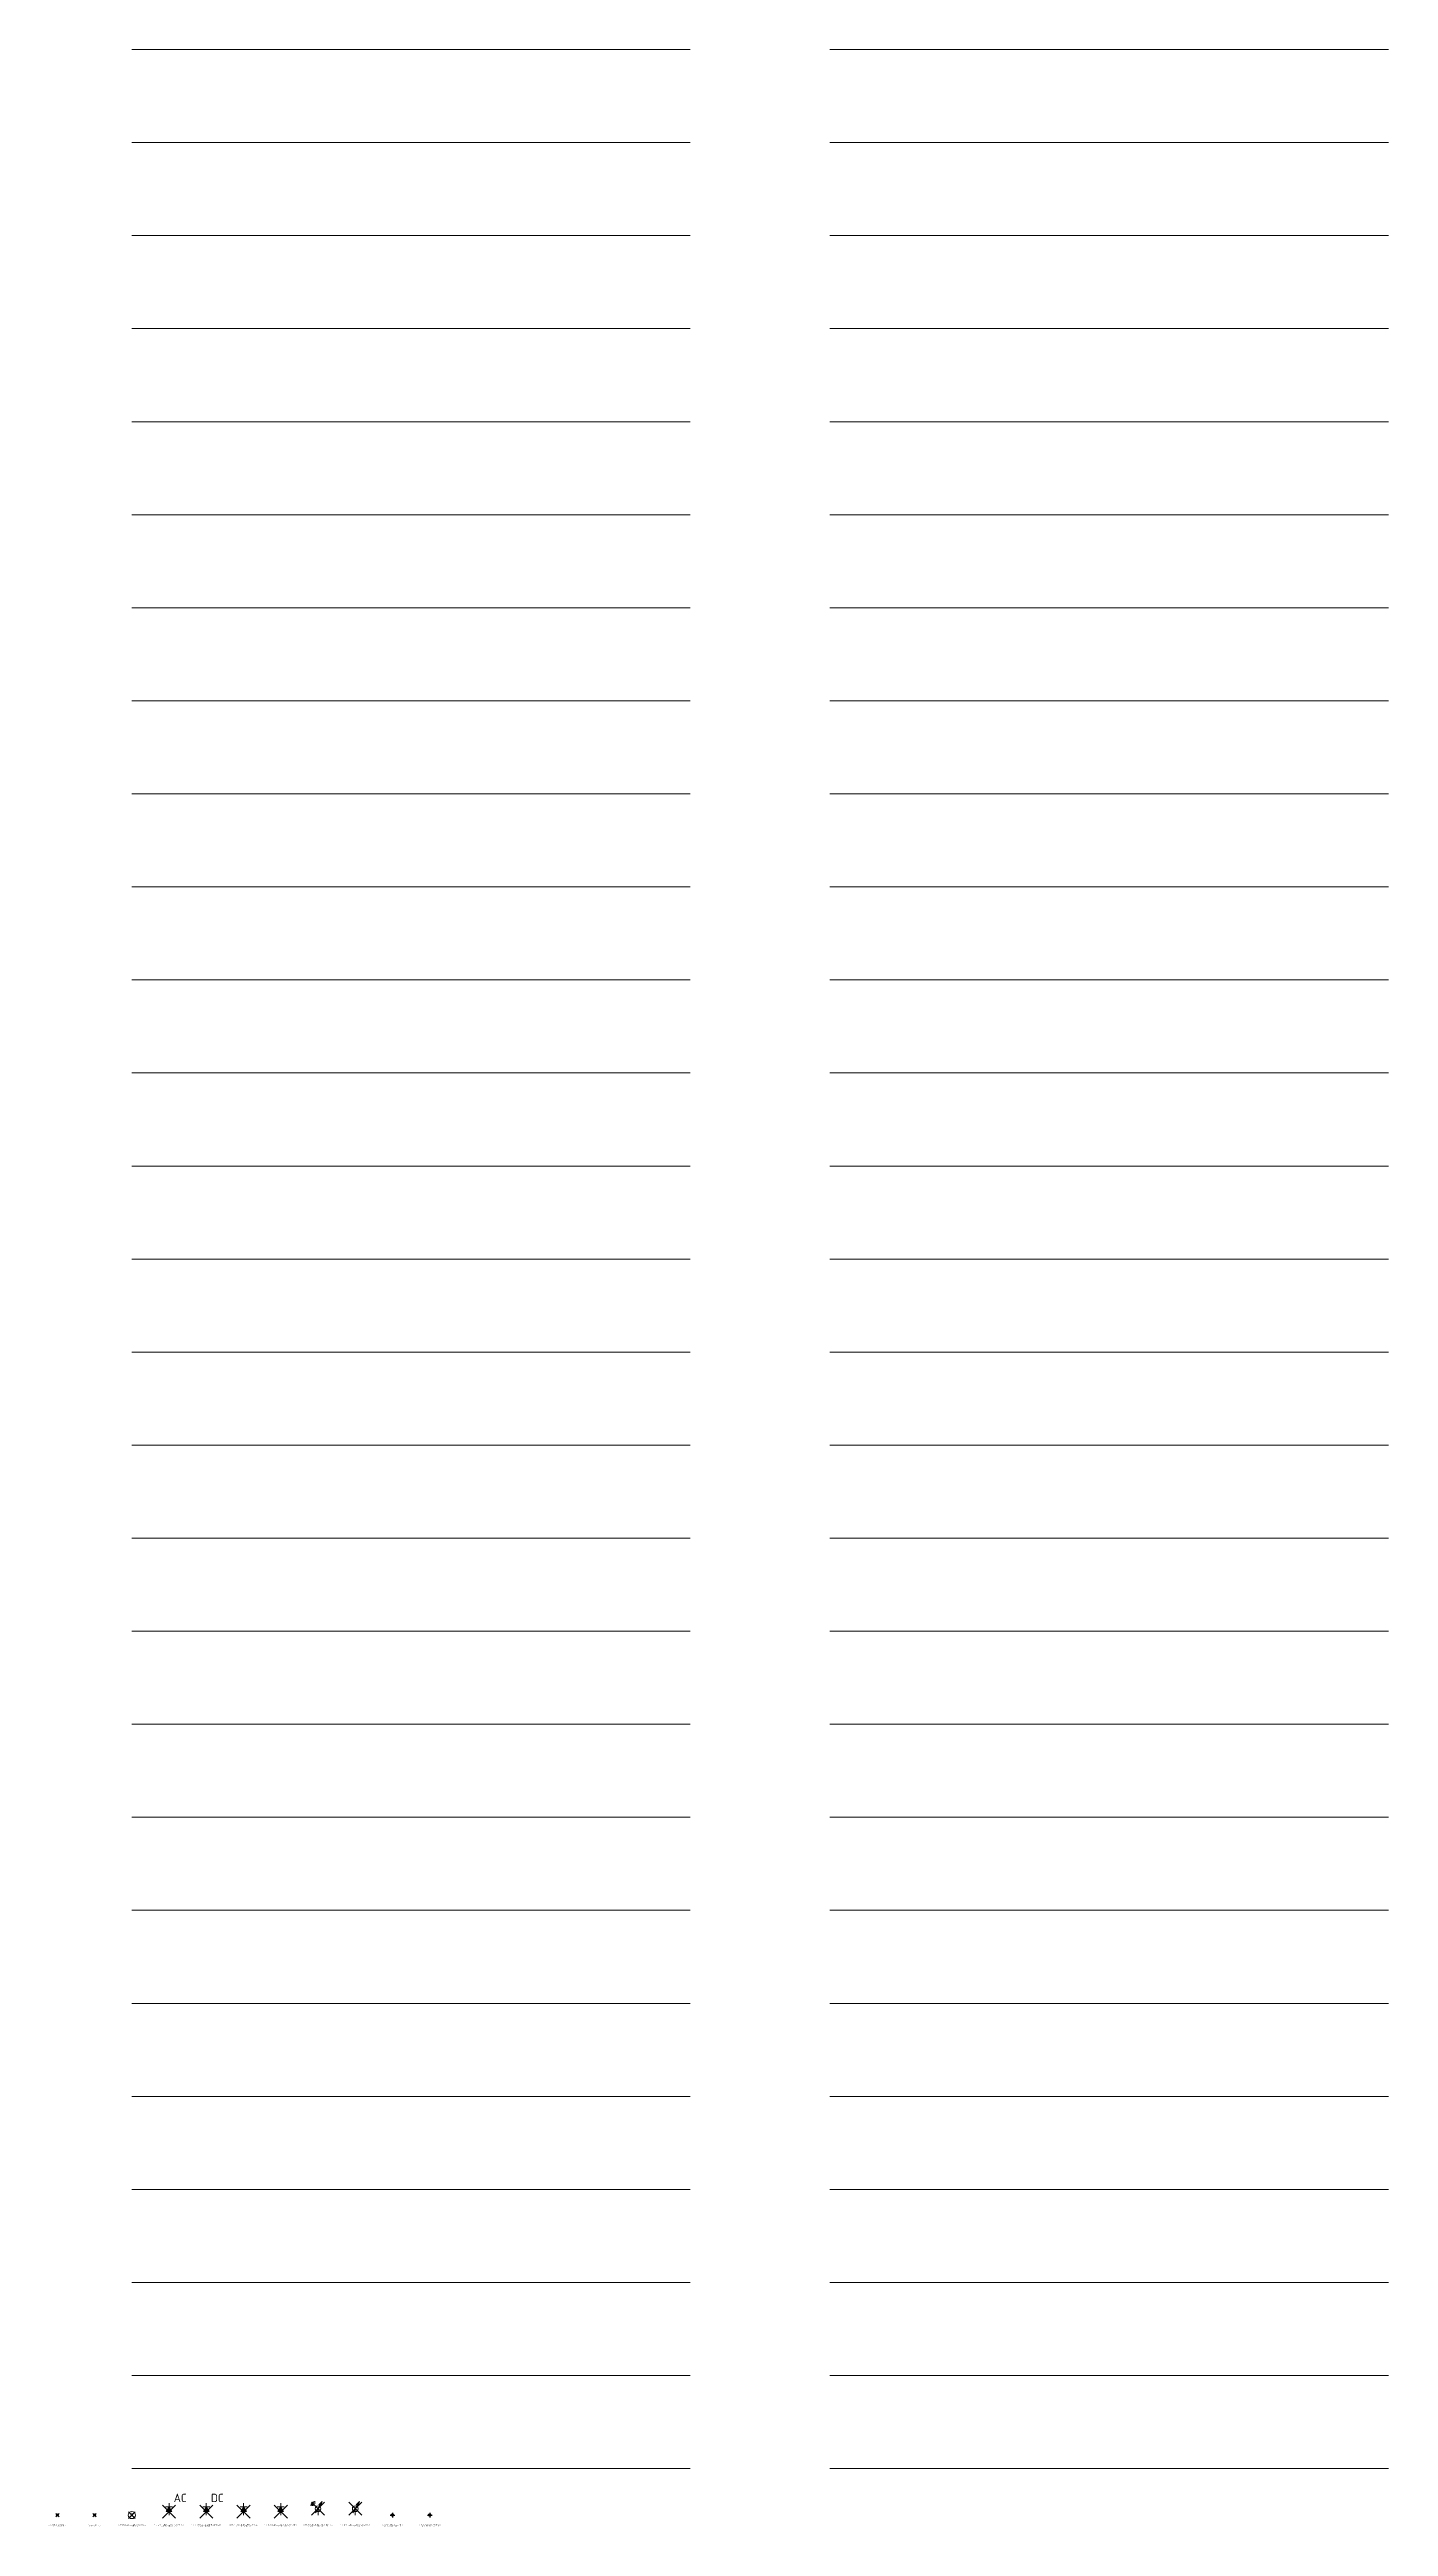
# Model space of a CAD drawing. Header units: metres. Extents: x -170 to 2070, y -13 to 17840.
# Drawn here: x 1782 to 2070, y -12 to 520 of the extents above; entities that cross this region are included whole.
import ezdxf
from ezdxf.lldxf.tags import DXFTag

# ---------------------------------------------------------------- set-up
doc = ezdxf.new("R2010")
doc.units = ezdxf.units.M
for name, color, linetype, lineweight in [('B-OI-KL-DATA_TELECOM_AANSLUITNET-(IN BEDRIJF)-G', 3, 'Continuous', 18), ('B-OI-KL-DATA_TELECOM_AANSLUITNET-(RESERVE)-G', 3, 'KL-RESERVE-SO', 18), ('B-OI-KL-DATA_TELECOM_AANSLUITNET_BUIS_HDPE-(IN BEDRIJF)-G', 3, 'Continuous', 18), ('B-OI-KL-DATA_TELECOM_AANSLUITNET_BUIS_HDPE-(RESERVE)-G', 3, 'KL-RESERVE-SO', 18), ('B-OI-KL-DATA_TELECOM_AANSLUITNET_BUIS_OVERIG-(IN BEDRIJF)-G', 3, 'Continuous', 18), ('B-OI-KL-DATA_TELECOM_AANSLUITNET_BUIS_OVERIG-(RESERVE)-G', 3, 'KL-RESERVE-SO', 18), ('B-OI-KL-DATA_TELECOM_DISTRIBUTIE-(IN BEDRIJF)-G', 3, 'Continuous', 18), ('B-OI-KL-DATA_TELECOM_DISTRIBUTIE-(RESERVE)-G', 3, 'KL-RESERVE-SO', 18), ('B-OI-KL-DATA_TELECOM_DISTRIBUTIE_BUIS_HDPE-(IN BEDRIJF)-G', 3, 'Continuous', 18), ('B-OI-KL-DATA_TELECOM_DISTRIBUTIE_BUIS_HDPE-(RESERVE)-G', 3, 'KL-RESERVE-SO', 18), ('B-OI-KL-DATA_TELECOM_DISTRIBUTIE_BUIS_OVERIG-(IN BEDRIJF)-G', 3, 'Continuous', 18), ('B-OI-KL-DATA_TELECOM_DISTRIBUTIE_BUIS_OVERIG-(RESERVE)-G', 3, 'KL-RESERVE-SO', 18), ('B-OI-KL-DATA_TELECOM_TRANSPORT-(IN BEDRIJF)-G', 3, 'Continuous', 18), ('B-OI-KL-DATA_TELECOM_TRANSPORT-(RESERVE)-G', 3, 'KL-RESERVE-SO', 18), ('B-OI-KL-DATA_TELECOM_TRANSPORT_BUIS_HDPE-(IN BEDRIJF)-G', 3, 'Continuous', 18), ('B-OI-KL-DATA_TELECOM_TRANSPORT_BUIS_HDPE-(RESERVE)-G', 3, 'KL-RESERVE-SO', 18), ('B-OI-KL-DATA_TELECOM_TRANSPORT_BUIS_OVERIG-(IN BEDRIJF)-G', 3, 'Continuous', 18), ('B-OI-KL-DATA_TELECOM_TRANSPORT_BUIS_OVERIG-(RESERVE)-G', 3, 'KL-RESERVE-SO', 18), ('B-OI-KL-ET-(IN BEDRIJF)-G', 7, 'Continuous', 18), ('B-OI-KL-ET-(RESERVE)-G', 7, 'KL-RESERVE-SO', 18), ('B-OI-KL-ET_HS_TRANSPORT_50 kV_1x1200Al-(IN BEDRIJF)-G', 1, 'Continuous', 18), ('B-OI-KL-ET_HS_TRANSPORT_50 kV_1x1200Al-(RESERVE)-G', 1, 'KL-RESERVE-SO', 18), ('B-OI-KL-ET_HS_TRANSPORT_50 kV_1x1200Cu-(IN BEDRIJF)-G', 1, 'Continuous', 18), ('B-OI-KL-ET_HS_TRANSPORT_50 kV_1x1200Cu-(RESERVE)-G', 1, 'KL-RESERVE-SO', 18), ('B-OI-KL-ET_HS_TRANSPORT_50 kV_1x1600Al-(IN BEDRIJF)-G', 1, 'Continuous', 18), ('B-OI-KL-ET_HS_TRANSPORT_50 kV_1x1600Al-(RESERVE)-G', 1, 'KL-RESERVE-SO', 18), ('B-OI-KL-ET_HS_TRANSPORT_50 kV_1x1600Cu-(IN BEDRIJF)-G', 1, 'Continuous', 18), ('B-OI-KL-ET_HS_TRANSPORT_50 kV_1x1600Cu-(RESERVE)-G', 1, 'KL-RESERVE-SO', 18), ('B-OI-KL-ET_HS_TRANSPORT_50 kV_1x240Al-(IN BEDRIJF)-G', 1, 'Continuous', 18), ('B-OI-KL-ET_HS_TRANSPORT_50 kV_1x240Al-(RESERVE)-G', 1, 'KL-RESERVE-SO', 18), ('B-OI-KL-ET_HS_TRANSPORT_50 kV_1x400Al-(IN BEDRIJF)-G', 1, 'Continuous', 18), ('B-OI-KL-ET_HS_TRANSPORT_50 kV_1x400Al-(RESERVE)-G', 1, 'KL-RESERVE-SO', 18), ('B-OI-KL-ET_HS_TRANSPORT_50 kV_1x400Alrm-(IN BEDRIJF)-G', 1, 'Continuous', 18), ('B-OI-KL-ET_HS_TRANSPORT_50 kV_1x400Alrm-(RESERVE)-G', 1, 'KL-RESERVE-SO', 18), ('B-OI-KL-ET_HS_TRANSPORT_50 kV_1x630Al-(IN BEDRIJF)-G', 1, 'Continuous', 18), ('B-OI-KL-ET_HS_TRANSPORT_50 kV_1x630Al-(RESERVE)-G', 1, 'KL-RESERVE-SO', 18), ('B-OI-KL-ET_HS_TRANSPORT_50 kV_1x630Alrm-(IN BEDRIJF)-G', 1, 'Continuous', 18), ('B-OI-KL-ET_HS_TRANSPORT_50 kV_1x630Alrm-(RESERVE)-G', 1, 'KL-RESERVE-SO', 18), ('B-OI-KL-ET_HS_TRANSPORT_50 kV_3x1200Al-(IN BEDRIJF)-G', 1, 'Continuous', 18), ('B-OI-KL-ET_HS_TRANSPORT_50 kV_3x1200Al-(RESERVE)-G', 1, 'KL-RESERVE-SO', 18), ('B-OI-KL-ET_HS_TRANSPORT_50 kV_3x1600Al-(IN BEDRIJF)-G', 1, 'Continuous', 18), ('B-OI-KL-ET_HS_TRANSPORT_50 kV_3x1600Al-(RESERVE)-G', 1, 'KL-RESERVE-SO', 18), ('B-OI-KL-ET_HS_TRANSPORT_50 kV_3x240Al-(IN BEDRIJF)-G', 1, 'Continuous', 18), ('B-OI-KL-ET_HS_TRANSPORT_50 kV_3x240Al-(RESERVE)-G', 1, 'KL-RESERVE-SO', 18), ('B-OI-KL-ET_HS_TRANSPORT_50 kV_3x400Al-(IN BEDRIJF)-G', 1, 'Continuous', 18), ('B-OI-KL-ET_HS_TRANSPORT_50 kV_3x400Al-(RESERVE)-G', 1, 'KL-RESERVE-SO', 18), ('B-OI-KL-ET_HS_TRANSPORT_50 kV_3x400Alrm-(IN BEDRIJF)-G', 1, 'Continuous', 18), ('B-OI-KL-ET_HS_TRANSPORT_50 kV_3x400Alrm-(RESERVE)-G', 1, 'KL-RESERVE-SO', 18), ('B-OI-KL-ET_HS_TRANSPORT_50 kV_OVERIG-(IN BEDRIJF)-G', 1, 'Continuous', 18), ('B-OI-KL-ET_HS_TRANSPORT_50 kV_OVERIG-(RESERVE)-G', 1, 'KL-RESERVE-SO', 18), ('B-OI-KL-ET_LS_AANSLUITNET_230 V_2x2.5Cu as2.5-(IN BEDRIJF)-G', 14, 'Continuous', 18), ('B-OI-KL-ET_LS_AANSLUITNET_230 V_2x2.5Cu as2.5-(RESERVE)-G', 14, 'KL-RESERVE-SO', 18), ('B-OI-KL-ET_LS_AANSLUITNET_230 V_3x10Cu as10-(IN BEDRIJF)-G', 14, 'Continuous', 18), ('B-OI-KL-ET_LS_AANSLUITNET_230 V_3x10Cu as10-(RESERVE)-G', 14, 'KL-RESERVE-SO', 18), ('V-OI-KL-ET_OV_MOF-S', 14, 'Continuous', 18), ('V-OI-KL-KATHODISCHE BESCHERMING_ANODE-S', 7, 'Continuous', 18), ('V-OI-KL-KATHODISCHE BESCHERMING_DRAINAGE-S', 7, 'Continuous', 18), ('V-OI-KL-KATHODISCHE BESCHERMING_GELIJKRICHTER-S', 7, 'Continuous', 18), ('V-OI-KL-KATHODISCHE BESCHERMING_MEETPAAL-S', 7, 'Continuous', 18)]:
    doc.layers.add(name, color=color, linetype=linetype, lineweight=lineweight)
for name, color, linetype in [('X-XX-AL-T18', 7, 'Continuous'), ('X-XX-AL-VERWIJZING_BESTAND-S', 7, 'Continuous'), ('X-XX-AL-VERWIJZING_OPMERKING-S', 7, 'Continuous')]:
    doc.layers.add(name, color=color, linetype=linetype)
doc.styles.add('NLCS-ISO', font='NLCS-ISO.ttf')
doc.styles.add('NLCS-ISO-M1000-T18', font='NLCS-ISO.ttf', dxfattribs={"height": 1.8})
tags = doc.linetypes.add('KL-RESERVE-SO', pattern='A,7,-2,["RS",Standard,S=1,R=0,X=-1,Y=-0.5],-1.5', length=10.5).pattern_tags.tags
tags[6] = DXFTag(74, 10)

# ---------------------------------------------------------------- blocks, each defined once
blk = doc.blocks.new('V-SKL-ET_MOF_VERBINDING-SO')
for points in [[(-0.35, -0.35), (0.35, 0.35)], [(0.35, -0.35), (-0.35, 0.35)]]:
    blk.add_lwpolyline(points)
blk.add_circle((0, 0), 0.25)
blk = doc.blocks.new('V-SKL-ET_MOF-SO')
for points in [[(-0.35, -0.35), (0.35, 0.35)], [(0.35, -0.35), (-0.35, 0.35)]]:
    blk.add_lwpolyline(points)
blk.add_circle((0, 0), 0.25)
blk = doc.blocks.new('V-SKL-KB_ANODE-SO')
blk.add_lwpolyline([(0, 0.77, 1), (0, -0.77, 1)], format="xyb", close=True)
at = {"color": 7}
for points in [[(-0.71, -0.71), (0.71, 0.71)], [(0.71, -0.71), (-0.71, 0.71)]]:
    blk.add_lwpolyline(points, dxfattribs=at)
at = {"insert": (0, 0), "char_height": 1, "attachment_point": 5, "style": 'NLCS-ISO-M1000-T18'}
blk.add_mtext_dynamic_manual_height_columns('A', width=1.5206, gutter_width=0.036, heights=[0], dxfattribs=at)
at = {"style": 'NLCS-ISO'}
blk.add_attdef('TYPE', (1, 0.78), '', height=1.8, dxfattribs=at)
blk = doc.blocks.new('V-SKL-KB_DRAINAGE_AC-SO')
h = blk.add_hatch(color=256)
h.dxf.hatch_style = 1
h.paths.add_polyline_path([(0.6, 0.75), (0, 1.78), (-0.6, 0.75)])
at = {"color": 7}
for points in [[(-1.41, -0.67), (1.41, 2.16)], [(1.41, -0.67), (-1.41, 2.16)]]:
    blk.add_lwpolyline(points, dxfattribs=at)
at = {"flags": 128}
for points in [[(-0.75, 1.78), (0, 1.78)], [(0, 2.53), (0, 1.78)], [(0, 1.78), (0.75, 1.78)], [(0, 0.75), (0, 0)]]:
    blk.add_lwpolyline(points, dxfattribs=at)
blk.add_lwpolyline([(-0.6, 0.75), (0, 1.78), (0.6, 0.75)], close=True, dxfattribs=at)
at = {"insert": (1, 2.78), "char_height": 1.8, "attachment_point": 7, "style": 'NLCS-ISO'}
blk.add_mtext_dynamic_manual_height_columns('AC', width=4.2281, gutter_width=12.5, heights=[0], dxfattribs=at)
blk = doc.blocks.new('V-SKL-KB_DRAINAGE_DC-SO')
h = blk.add_hatch(color=256)
h.dxf.hatch_style = 1
h.paths.add_polyline_path([(0.6, 0.75), (0, 1.78), (-0.6, 0.75)])
at = {"color": 7}
for points in [[(-1.41, -0.67), (1.41, 2.16)], [(1.41, -0.67), (-1.41, 2.16)]]:
    blk.add_lwpolyline(points, dxfattribs=at)
at = {"flags": 128}
for points in [[(-0.75, 1.78), (0, 1.78)], [(0, 2.53), (0, 1.78)], [(0, 1.78), (0.75, 1.78)], [(0, 0.75), (0, 0)]]:
    blk.add_lwpolyline(points, dxfattribs=at)
blk.add_lwpolyline([(-0.6, 0.75), (0, 1.78), (0.6, 0.75)], close=True, dxfattribs=at)
at = {"insert": (1, 2.78), "char_height": 1.8, "attachment_point": 7, "style": 'NLCS-ISO'}
blk.add_mtext_dynamic_manual_height_columns('DC', width=4.2281, gutter_width=12.5, heights=[0], dxfattribs=at)
blk = doc.blocks.new('V-SKL-KB_DRAINAGE-SO')
h = blk.add_hatch(color=256)
h.dxf.hatch_style = 1
h.paths.add_polyline_path([(0.6, 0.75), (0, 1.78), (-0.6, 0.75)])
at = {"color": 7}
for points in [[(-1.41, -0.67), (1.41, 2.16)], [(1.41, -0.67), (-1.41, 2.16)]]:
    blk.add_lwpolyline(points, dxfattribs=at)
at = {"flags": 128}
for points in [[(-0.75, 1.78), (0, 1.78)], [(0, 2.53), (0, 1.78)], [(0, 1.78), (0.75, 1.78)], [(0, 0.75), (0, 0)]]:
    blk.add_lwpolyline(points, dxfattribs=at)
blk.add_lwpolyline([(-0.6, 0.75), (0, 1.78), (0.6, 0.75)], close=True, dxfattribs=at)
at = {"style": 'NLCS-ISO'}
blk.add_attdef('TYPE', (1, 2.78), '', height=1.8, dxfattribs=at)
blk = doc.blocks.new('V-SKL-KB_GELIJKRICHTER-SO')
h = blk.add_hatch(color=256)
h.dxf.hatch_style = 1
h.paths.add_polyline_path([(0.6, 0.75), (0, 1.78), (-0.6, 0.75)])
at = {"color": 7}
for points in [[(-1.41, -0.67), (1.41, 2.16)], [(1.41, -0.67), (-1.41, 2.16)]]:
    blk.add_lwpolyline(points, dxfattribs=at)
at = {"flags": 128}
for points in [[(-0.75, 1.78), (0, 1.78)], [(0, 2.53), (0, 1.78)], [(0, 1.78), (0.75, 1.78)], [(0, 0.75), (0, 0)]]:
    blk.add_lwpolyline(points, dxfattribs=at)
blk.add_lwpolyline([(-0.6, 0.75), (0, 1.78), (0.6, 0.75)], close=True, dxfattribs=at)
at = {"style": 'NLCS-ISO'}
blk.add_attdef('TYPE', (1, 2.78), '', height=1.8, dxfattribs=at)
blk = doc.blocks.new('V-SKL-KB_MEETPAAL_REMOTE-SO')
for points in [[(-1.51, 2.02, -0.414214), (-0.61, 2.92)], [(-1.28, 2.02, -0.414214), (-0.61, 2.69)], [(-1.05, 2.02, -0.414214), (-0.61, 2.46, -0.414214)]]:
    blk.add_lwpolyline(points, format="xyb")
at = {"color": 7}
for points in [[(-1.41, -0.05), (1.41, 2.77)], [(1.41, -0.05), (-1.41, 2.77)]]:
    blk.add_lwpolyline(points, dxfattribs=at)
for points in [[(-0.66, 2.04, -1), (-0.61, 2.04, -1), (-0.66, 2.04, -1.744432)], [(0, 1.97, 1), (0, 0.75, 1)]]:
    blk.add_lwpolyline(points, format="xyb", close=True)
at = {"flags": 128}
for points in [[(-0.52, 0.46), (0.89, 2.92)], [(0, 1.36), (0, 0)], [(0.21, 2.23), (0.89, 2.92), (0.64, 1.98)]]:
    blk.add_lwpolyline(points, dxfattribs=at)
blk = doc.blocks.new('V-SKL-KB_MEETPAAL-SO')
at = {"color": 7}
for points in [[(-1.41, -0.05), (1.41, 2.77)], [(1.41, -0.05), (-1.41, 2.77)]]:
    blk.add_lwpolyline(points, dxfattribs=at)
blk.add_lwpolyline([(0, 1.97, 1), (0, 0.75, 1)], format="xyb", close=True)
at = {"flags": 128}
for points in [[(-0.52, 0.46), (0.89, 2.92)], [(0, 1.36), (0, 0)], [(0.21, 2.23), (0.89, 2.92), (0.64, 1.98)]]:
    blk.add_lwpolyline(points, dxfattribs=at)
blk = doc.blocks.new('SAL-VERWIJZING_LOCATIE-SO')
at = {"flags": 128}
for points in [[(-0.5, 0), (0.5, 0)], [(0, 0.5), (0, -0.5)]]:
    blk.add_lwpolyline(points, dxfattribs=at)
blk.add_circle((0, 0), 0.25)

msp = doc.modelspace()

# ---------------------------------------------------------------- linework, layer by layer
at = {"layer": 'B-OI-KL-DATA_TELECOM_AANSLUITNET-(IN BEDRIJF)-G'}
msp.add_line((1950, 0), (2070, 0), dxfattribs=at)
at = {"layer": 'B-OI-KL-DATA_TELECOM_AANSLUITNET-(RESERVE)-G'}
msp.add_line((1800, 0), (1920, 0), dxfattribs=at)
at = {"layer": 'B-OI-KL-DATA_TELECOM_AANSLUITNET_BUIS_HDPE-(IN BEDRIJF)-G'}
msp.add_line((1950, 20), (2070, 20), dxfattribs=at)
at = {"layer": 'B-OI-KL-DATA_TELECOM_AANSLUITNET_BUIS_HDPE-(RESERVE)-G'}
msp.add_line((1800, 20), (1920, 20), dxfattribs=at)
at = {"layer": 'B-OI-KL-DATA_TELECOM_AANSLUITNET_BUIS_OVERIG-(IN BEDRIJF)-G'}
msp.add_line((1950, 40), (2070, 40), dxfattribs=at)
at = {"layer": 'B-OI-KL-DATA_TELECOM_AANSLUITNET_BUIS_OVERIG-(RESERVE)-G'}
msp.add_line((1800, 40), (1920, 40), dxfattribs=at)
at = {"layer": 'B-OI-KL-DATA_TELECOM_DISTRIBUTIE-(IN BEDRIJF)-G'}
msp.add_line((1950, 60), (2070, 60), dxfattribs=at)
at = {"layer": 'B-OI-KL-DATA_TELECOM_DISTRIBUTIE-(RESERVE)-G'}
msp.add_line((1800, 60), (1920, 60), dxfattribs=at)
at = {"layer": 'B-OI-KL-DATA_TELECOM_DISTRIBUTIE_BUIS_HDPE-(IN BEDRIJF)-G'}
msp.add_line((1950, 80), (2070, 80), dxfattribs=at)
at = {"layer": 'B-OI-KL-DATA_TELECOM_DISTRIBUTIE_BUIS_HDPE-(RESERVE)-G'}
msp.add_line((1800, 80), (1920, 80), dxfattribs=at)
at = {"layer": 'B-OI-KL-DATA_TELECOM_DISTRIBUTIE_BUIS_OVERIG-(IN BEDRIJF)-G'}
msp.add_line((1950, 100), (2070, 100), dxfattribs=at)
at = {"layer": 'B-OI-KL-DATA_TELECOM_DISTRIBUTIE_BUIS_OVERIG-(RESERVE)-G'}
msp.add_line((1800, 100), (1920, 100), dxfattribs=at)
at = {"layer": 'B-OI-KL-DATA_TELECOM_TRANSPORT-(IN BEDRIJF)-G'}
msp.add_line((1950, 120), (2070, 120), dxfattribs=at)
at = {"layer": 'B-OI-KL-DATA_TELECOM_TRANSPORT-(RESERVE)-G'}
msp.add_line((1800, 120), (1920, 120), dxfattribs=at)
at = {"layer": 'B-OI-KL-DATA_TELECOM_TRANSPORT_BUIS_HDPE-(IN BEDRIJF)-G'}
msp.add_line((1950, 140), (2070, 140), dxfattribs=at)
at = {"layer": 'B-OI-KL-DATA_TELECOM_TRANSPORT_BUIS_HDPE-(RESERVE)-G'}
msp.add_line((1800, 140), (1920, 140), dxfattribs=at)
at = {"layer": 'B-OI-KL-DATA_TELECOM_TRANSPORT_BUIS_OVERIG-(IN BEDRIJF)-G'}
msp.add_line((1950, 160), (2070, 160), dxfattribs=at)
at = {"layer": 'B-OI-KL-DATA_TELECOM_TRANSPORT_BUIS_OVERIG-(RESERVE)-G'}
msp.add_line((1800, 160), (1920, 160), dxfattribs=at)
at = {"layer": 'B-OI-KL-ET-(IN BEDRIJF)-G'}
msp.add_line((1950, 180), (2070, 180), dxfattribs=at)
at = {"layer": 'B-OI-KL-ET-(RESERVE)-G'}
msp.add_line((1800, 180), (1920, 180), dxfattribs=at)
at = {"layer": 'B-OI-KL-ET_HS_TRANSPORT_50 kV_1x1200Al-(IN BEDRIJF)-G'}
msp.add_line((1950, 200), (2070, 200), dxfattribs=at)
at = {"layer": 'B-OI-KL-ET_HS_TRANSPORT_50 kV_1x1200Al-(RESERVE)-G'}
msp.add_line((1800, 200), (1920, 200), dxfattribs=at)
at = {"layer": 'B-OI-KL-ET_HS_TRANSPORT_50 kV_1x1200Cu-(IN BEDRIJF)-G'}
msp.add_line((1950, 220), (2070, 220), dxfattribs=at)
at = {"layer": 'B-OI-KL-ET_HS_TRANSPORT_50 kV_1x1200Cu-(RESERVE)-G'}
msp.add_line((1800, 220), (1920, 220), dxfattribs=at)
at = {"layer": 'B-OI-KL-ET_HS_TRANSPORT_50 kV_1x1600Al-(IN BEDRIJF)-G'}
msp.add_line((1950, 240), (2070, 240), dxfattribs=at)
at = {"layer": 'B-OI-KL-ET_HS_TRANSPORT_50 kV_1x1600Al-(RESERVE)-G'}
msp.add_line((1800, 240), (1920, 240), dxfattribs=at)
at = {"layer": 'B-OI-KL-ET_HS_TRANSPORT_50 kV_1x1600Cu-(IN BEDRIJF)-G'}
msp.add_line((1950, 260), (2070, 260), dxfattribs=at)
at = {"layer": 'B-OI-KL-ET_HS_TRANSPORT_50 kV_1x1600Cu-(RESERVE)-G'}
msp.add_line((1800, 260), (1920, 260), dxfattribs=at)
at = {"layer": 'B-OI-KL-ET_HS_TRANSPORT_50 kV_1x240Al-(IN BEDRIJF)-G'}
msp.add_line((1950, 280), (2070, 280), dxfattribs=at)
at = {"layer": 'B-OI-KL-ET_HS_TRANSPORT_50 kV_1x240Al-(RESERVE)-G'}
msp.add_line((1800, 280), (1920, 280), dxfattribs=at)
at = {"layer": 'B-OI-KL-ET_HS_TRANSPORT_50 kV_1x400Al-(IN BEDRIJF)-G'}
msp.add_line((1950, 300), (2070, 300), dxfattribs=at)
at = {"layer": 'B-OI-KL-ET_HS_TRANSPORT_50 kV_1x400Al-(RESERVE)-G'}
msp.add_line((1800, 300), (1920, 300), dxfattribs=at)
at = {"layer": 'B-OI-KL-ET_HS_TRANSPORT_50 kV_1x400Alrm-(IN BEDRIJF)-G'}
msp.add_line((1950, 320), (2070, 320), dxfattribs=at)
at = {"layer": 'B-OI-KL-ET_HS_TRANSPORT_50 kV_1x400Alrm-(RESERVE)-G'}
msp.add_line((1800, 320), (1920, 320), dxfattribs=at)
at = {"layer": 'B-OI-KL-ET_HS_TRANSPORT_50 kV_1x630Al-(IN BEDRIJF)-G'}
msp.add_line((1950, 340), (2070, 340), dxfattribs=at)
at = {"layer": 'B-OI-KL-ET_HS_TRANSPORT_50 kV_1x630Al-(RESERVE)-G'}
msp.add_line((1800, 340), (1920, 340), dxfattribs=at)
at = {"layer": 'B-OI-KL-ET_HS_TRANSPORT_50 kV_1x630Alrm-(IN BEDRIJF)-G'}
msp.add_line((1950, 360), (2070, 360), dxfattribs=at)
at = {"layer": 'B-OI-KL-ET_HS_TRANSPORT_50 kV_1x630Alrm-(RESERVE)-G'}
msp.add_line((1800, 360), (1920, 360), dxfattribs=at)
at = {"layer": 'B-OI-KL-ET_HS_TRANSPORT_50 kV_3x1200Al-(IN BEDRIJF)-G'}
msp.add_line((1950, 380), (2070, 380), dxfattribs=at)
at = {"layer": 'B-OI-KL-ET_HS_TRANSPORT_50 kV_3x1200Al-(RESERVE)-G'}
msp.add_line((1800, 380), (1920, 380), dxfattribs=at)
at = {"layer": 'B-OI-KL-ET_HS_TRANSPORT_50 kV_3x1600Al-(IN BEDRIJF)-G'}
msp.add_line((1950, 400), (2070, 400), dxfattribs=at)
at = {"layer": 'B-OI-KL-ET_HS_TRANSPORT_50 kV_3x1600Al-(RESERVE)-G'}
msp.add_line((1800, 400), (1920, 400), dxfattribs=at)
at = {"layer": 'B-OI-KL-ET_HS_TRANSPORT_50 kV_3x240Al-(IN BEDRIJF)-G'}
msp.add_line((1950, 420), (2070, 420), dxfattribs=at)
at = {"layer": 'B-OI-KL-ET_HS_TRANSPORT_50 kV_3x240Al-(RESERVE)-G'}
msp.add_line((1800, 420), (1920, 420), dxfattribs=at)
at = {"layer": 'B-OI-KL-ET_HS_TRANSPORT_50 kV_3x400Al-(IN BEDRIJF)-G'}
msp.add_line((1950, 440), (2070, 440), dxfattribs=at)
at = {"layer": 'B-OI-KL-ET_HS_TRANSPORT_50 kV_3x400Al-(RESERVE)-G'}
msp.add_line((1800, 440), (1920, 440), dxfattribs=at)
at = {"layer": 'B-OI-KL-ET_HS_TRANSPORT_50 kV_3x400Alrm-(IN BEDRIJF)-G'}
msp.add_line((1950, 460), (2070, 460), dxfattribs=at)
at = {"layer": 'B-OI-KL-ET_HS_TRANSPORT_50 kV_3x400Alrm-(RESERVE)-G'}
msp.add_line((1800, 460), (1920, 460), dxfattribs=at)
at = {"layer": 'B-OI-KL-ET_HS_TRANSPORT_50 kV_OVERIG-(IN BEDRIJF)-G'}
msp.add_line((1950, 480), (2070, 480), dxfattribs=at)
at = {"layer": 'B-OI-KL-ET_HS_TRANSPORT_50 kV_OVERIG-(RESERVE)-G'}
msp.add_line((1800, 480), (1920, 480), dxfattribs=at)
at = {"layer": 'B-OI-KL-ET_LS_AANSLUITNET_230 V_2x2.5Cu as2.5-(IN BEDRIJF)-G'}
msp.add_line((1950, 500), (2070, 500), dxfattribs=at)
at = {"layer": 'B-OI-KL-ET_LS_AANSLUITNET_230 V_2x2.5Cu as2.5-(RESERVE)-G'}
msp.add_line((1800, 500), (1920, 500), dxfattribs=at)
at = {"layer": 'B-OI-KL-ET_LS_AANSLUITNET_230 V_3x10Cu as10-(IN BEDRIJF)-G'}
msp.add_line((1950, 520), (2070, 520), dxfattribs=at)
at = {"layer": 'B-OI-KL-ET_LS_AANSLUITNET_230 V_3x10Cu as10-(RESERVE)-G'}
msp.add_line((1800, 520), (1920, 520), dxfattribs=at)

# ---------------------------------------------------------------- block references
at = {"layer": 'V-OI-KL-ET_OV_MOF-S'}
for name, p in [('V-SKL-ET_MOF_VERBINDING-SO', (1784, -10)), ('V-SKL-ET_MOF-SO', (1792, -10))]:
    msp.add_blockref(name, p, dxfattribs=at)
at = {"layer": 'V-OI-KL-KATHODISCHE BESCHERMING_ANODE-S'}
msp.add_blockref('V-SKL-KB_ANODE-SO', (1800, -10), dxfattribs=at)
at = {"layer": 'V-OI-KL-KATHODISCHE BESCHERMING_DRAINAGE-S'}
for name, p in [('V-SKL-KB_DRAINAGE_AC-SO', (1808, -10)), ('V-SKL-KB_DRAINAGE_DC-SO', (1816, -10)), ('V-SKL-KB_DRAINAGE-SO', (1824, -10))]:
    msp.add_blockref(name, p, dxfattribs=at)
at = {"layer": 'V-OI-KL-KATHODISCHE BESCHERMING_GELIJKRICHTER-S'}
msp.add_blockref('V-SKL-KB_GELIJKRICHTER-SO', (1832, -10), dxfattribs=at)
at = {"layer": 'V-OI-KL-KATHODISCHE BESCHERMING_MEETPAAL-S'}
for name, p in [('V-SKL-KB_MEETPAAL_REMOTE-SO', (1840, -10)), ('V-SKL-KB_MEETPAAL-SO', (1848, -10))]:
    msp.add_blockref(name, p, dxfattribs=at)
at = {"layer": 'X-XX-AL-VERWIJZING_BESTAND-S'}
msp.add_blockref('SAL-VERWIJZING_LOCATIE-SO', (1856, -10), dxfattribs=at)
at = {"layer": 'X-XX-AL-VERWIJZING_OPMERKING-S'}
msp.add_blockref('SAL-VERWIJZING_LOCATIE-SO', (1864, -10), dxfattribs=at)

# ---------------------------------------------------------------- texts
at = {"layer": 'X-XX-AL-T18', "char_height": 0.18, "attachment_point": 2, "style": 'NLCS-ISO'}
for s, insert in [(['V-SKL-ET_MOF_VERBINDING-SO'], (1784, -12.25)), (['V-OI-KL-ET_OV_MOF-S'], (1784, -12)), (['V-OI-KL-ET_OV_MOF-S'], (1792, -12)), (['V-SKL-ET_MOF-SO'], (1792, -12.25)), (['V-OI-KL-KATHODISCHE BESCHERMING_ANODE-S'], (1800, -12)), (['V-SKL-KB_ANODE-SO'], (1800, -12.25)), (['V-OI-KL-KATHODISCHE BESCHERMING_DRAINAGE-S'], (1808, -12)), (['V-SKL-KB_DRAINAGE_AC-SO'], (1808, -12.25)), (['V-OI-KL-KATHODISCHE BESCHERMING_DRAINAGE-S'], (1816, -12)), (['V-SKL-KB_DRAINAGE_DC-SO'], (1816, -12.25)), (['V-OI-KL-KATHODISCHE BESCHERMING_DRAINAGE-S'], (1824, -12)), (['V-SKL-KB_DRAINAGE-SO'], (1824, -12.25)), (['V-OI-KL-KATHODISCHE BESCHERMING_GELIJKRICHTER-S'], (1832, -12)), (['V-SKL-KB_GELIJKRICHTER-SO'], (1832, -12.25)), (['V-OI-KL-KATHODISCHE BESCHERMING_MEETPAAL-S'], (1840, -12)), (['V-SKL-KB_MEETPAAL_REMOTE-SO'], (1840, -12.25)), (['V-OI-KL-KATHODISCHE BESCHERMING_MEETPAAL-S'], (1848, -12)), (['V-SKL-KB_MEETPAAL-SO'], (1848, -12.25)), (['X-XX-AL-VERWIJZING_BESTAND-S'], (1856, -12)), (['SAL-VERWIJZING_LOCATIE-SO'], (1856, -12.25)), (['X-XX-AL-VERWIJZING_OPMERKING-S'], (1864, -12)), (['SAL-VERWIJZING_LOCATIE-SO'], (1864, -12.25))]:
    msp.add_mtext_static_columns(s, width=150, gutter_width=0, height=0.025, dxfattribs=dict(at, insert=insert))

doc.saveas('drawing.dxf')
